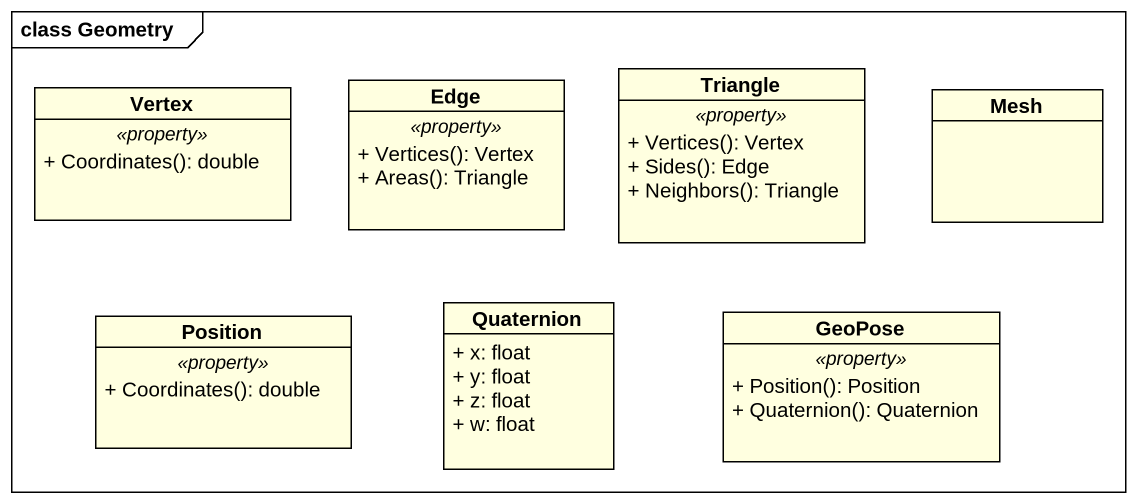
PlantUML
@startuml
mainframe class Geometry
hide circle
hide empty members
skinparam classAttributeIconSize 0
class Vertex #FFFFE0 {
  .. <<property>> ..
  + Coordinates(): double
}
class Edge #FFFFE0 {
  .. <<property>> ..
  + Vertices(): Vertex
  + Areas(): Triangle
}
class Triangle #FFFFE0 {
  .. <<property>> ..
  + Vertices(): Vertex
  + Sides(): Edge
  + Neighbors(): Triangle
}
class Mesh #FFFFE0
class Position #FFFFE0 {
  .. <<property>> ..
  + Coordinates(): double
}
class Quaternion #FFFFE0 {
  + x: float
  + y: float
  + z: float
  + w: float
}
class GeoPose #FFFFE0 {
  .. <<property>> ..
  + Position(): Position
  + Quaternion(): Quaternion
}
@enduml
